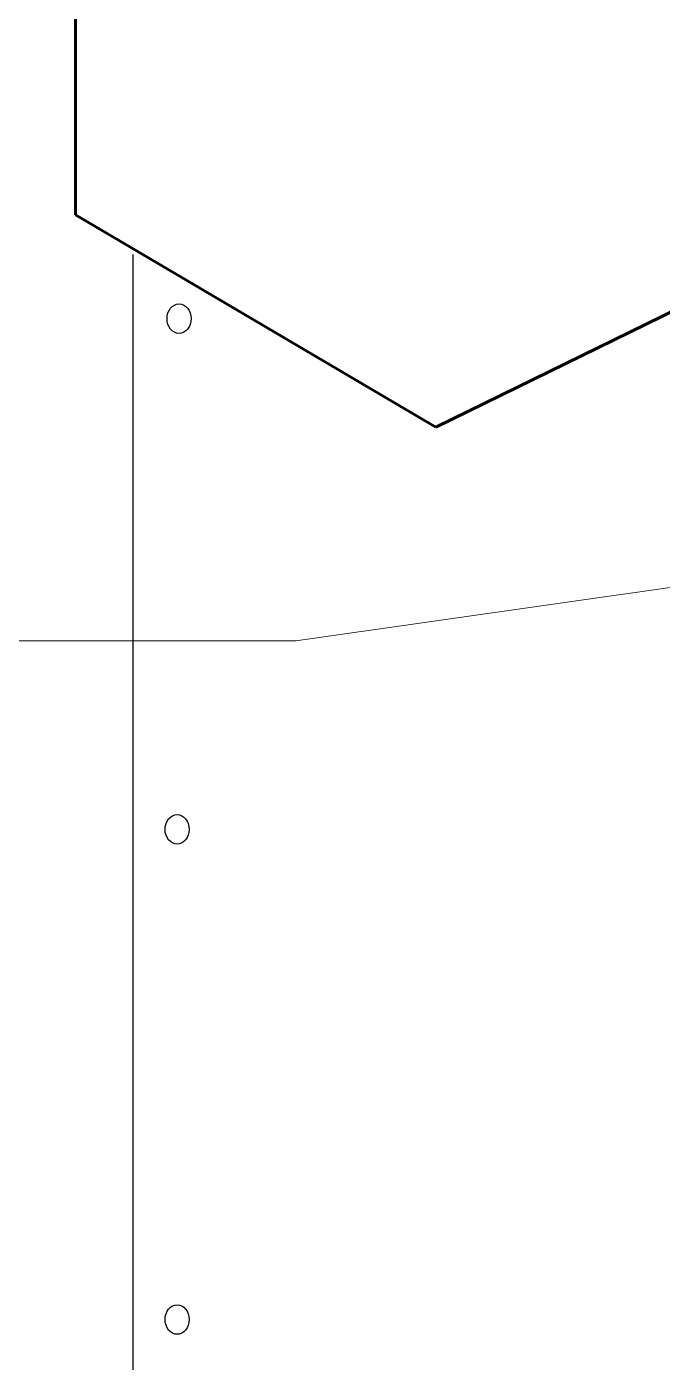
# Model space of a CAD drawing. Extents: x -1337 to 5791, y -3809 to 1769.
# Drawn here: x 388.2 to 456.6, y -2898.8 to -2755.1 of the extents above; entities that cross this region are included whole.
import ezdxf

# ---------------------------------------------------------------- set-up
doc = ezdxf.new("R2010")
doc.units = 0
doc.header["$MEASUREMENT"] = 0
for name, color, linetype, lineweight in [('.ATI-TEXT', 7, 'Continuous', 0), ('G-ANNO-TTLB', 7, 'Continuous', 0), ('TYVEK', 7, 'Continuous', 0), ('WALL SCRATCH', 7, 'Continuous', 0)]:
    doc.layers.add(name, color=color, linetype=linetype, lineweight=lineweight)

# ---------------------------------------------------------------- blocks, each defined once
blk = doc.blocks.new('Block_55')
at = {"layer": '.ATI-TEXT', "color": 18, "lineweight": 0, "true_color": 0x000000}
for p, q in [((546.09, -2802.84), (417.18, -2821.2)), ((417.18, -2821.2), (384.98, -2821.2))]:
    blk.add_line(p, q, dxfattribs=at)

msp = doc.modelspace()

# ---------------------------------------------------------------- hatches: boundary and pattern name
at = {"layer": 'G-ANNO-TTLB', "true_color": 0xff00ff, "transparency": 33554687}
h = msp.add_hatch(color=6, dxfattribs=at)
edge = h.paths.add_edge_path()
edge.add_spline(control_points=[(1773.02, -3692.6), (1773.02, -3692.6), (-1156.5, -3692.6), (-1156.5, -3692.6), (-1156.5, -3692.6), (-1156.5, -1235.6), (-1156.5, -1235.6), (-1156.5, -1235.6), (1773.02, -1235.6), (1773.02, -1235.6), (1773.02, -1235.6), (1773.02, -3692.6), (1773.02, -3692.6)], knot_values=[0, 0, 0, 0, 1, 1, 1, 2, 2, 2, 3, 3, 3, 4, 4, 4, 4], degree=3, periodic=0)
edge = h.paths.add_edge_path()
edge.add_spline(control_points=[(-1147.5, -1244.6), (-1147.5, -1244.6), (-1147.5, -3683.6), (-1147.5, -3683.6), (-1147.5, -3683.6), (1764.02, -3683.6), (1764.02, -3683.6), (1764.02, -3683.6), (1764.02, -1244.6), (1764.02, -1244.6), (1764.02, -1244.6), (-1147.5, -1244.6), (-1147.5, -1244.6)], knot_values=[0, 0, 0, 0, 1, 1, 1, 2, 2, 2, 3, 3, 3, 4, 4, 4, 4], degree=3, periodic=0)
edge.add_line((-1147.5, -1244.6), (-1147.5, -1244.6))

# ---------------------------------------------------------------- linework, layer by layer
at = {"layer": 'G-ANNO-TTLB'}
for points in [[(1773.02, -3692.6), (1773.02, -3692.6), (-1156.5, -3692.6), (-1156.5, -3692.6), (-1156.5, -3692.6), (-1156.5, -1235.6), (-1156.5, -1235.6), (-1156.5, -1235.6), (1773.02, -1235.6), (1773.02, -1235.6), (1773.02, -1235.6), (1773.02, -3692.6), (1773.02, -3692.6)], [(-1147.5, -1244.6), (-1147.5, -1244.6), (-1147.5, -3683.6), (-1147.5, -3683.6), (-1147.5, -3683.6), (1764.02, -3683.6), (1764.02, -3683.6), (1764.02, -3683.6), (1764.02, -1244.6), (1764.02, -1244.6), (1764.02, -1244.6), (-1147.5, -1244.6), (-1147.5, -1244.6)]]:
    msp.add_open_spline(points, degree=3, knots=[0, 0, 0, 0, 1, 1, 1, 2, 2, 2, 3, 3, 3, 4, 4, 4, 4], dxfattribs=at)
at = {"layer": 'TYVEK', "color": 18, "lineweight": 60, "true_color": 0x000000}
for p, q in [((393.49, -2775.37), (393.4, -2598.73)), ((393.49, -2775.37), (432.24, -2798.23)), ((432.24, -2798.23), (471.99, -2778.73))]:
    msp.add_line(p, q, dxfattribs=at)
at = {"layer": 'WALL SCRATCH', "color": 2, "lineweight": 25, "true_color": 0xffff00}
msp.add_line((399.64, -2779.65), (399.64, -2903.15), dxfattribs=at)
at = {"layer": 'WALL SCRATCH', "color": 18, "lineweight": 25, "true_color": 0x000000}
for points in [[(456.55, -2835.57)], [(456.55, -2836.06)]]:
    msp.add_lwpolyline(points, dxfattribs=at)
at = {"layer": 'WALL SCRATCH', "color": 1, "lineweight": 25, "true_color": 0xff0000}
msp.add_lwpolyline([(456.55, -2837.83)], dxfattribs=at)
at = {"layer": 'WALL SCRATCH', "color": 252, "lineweight": 25, "true_color": 0x848484}
for centre in [(404.62, -2786.54), (404.41, -2841.48), (404.41, -2894.21)]:
    msp.add_ellipse(centre, major_axis=(0, 1.59), ratio=0.812499, dxfattribs=at)

# ---------------------------------------------------------------- block references
at = {"layer": '.ATI-TEXT'}
msp.add_blockref('Block_55', (0, 0), dxfattribs=at)

doc.saveas('drawing.dxf')
